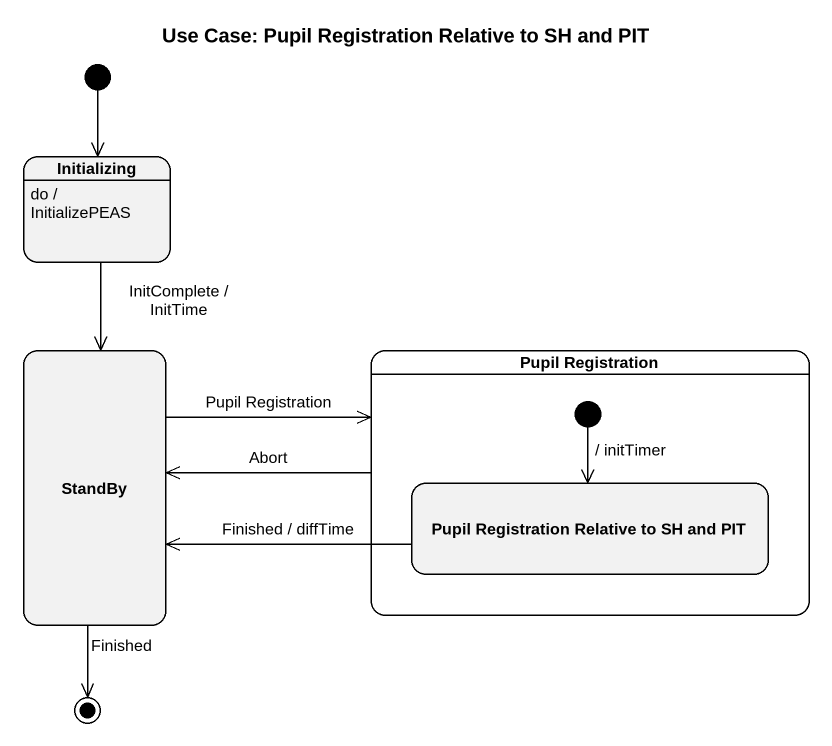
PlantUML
@startuml
title Use Case: Pupil Registration Relative to SH and PIT
hide empty description
state Initializing
Initializing : do / InitializePEAS
state StandBy
state "Pupil Registration" as Pupil_Registration {
  state "Pupil Registration Relative to SH and PIT" as Pupil_Registration_Relative
  [*] --> Pupil_Registration_Relative : / initTimer
}
[*] --> Initializing
Initializing --> StandBy : InitComplete / InitTime
StandBy -right-> Pupil_Registration : Pupil Registration
Pupil_Registration -left-> StandBy : Abort
Pupil_Registration_Relative -left-> StandBy : Finished / diffTime
StandBy --> [*] : Finished
@enduml
